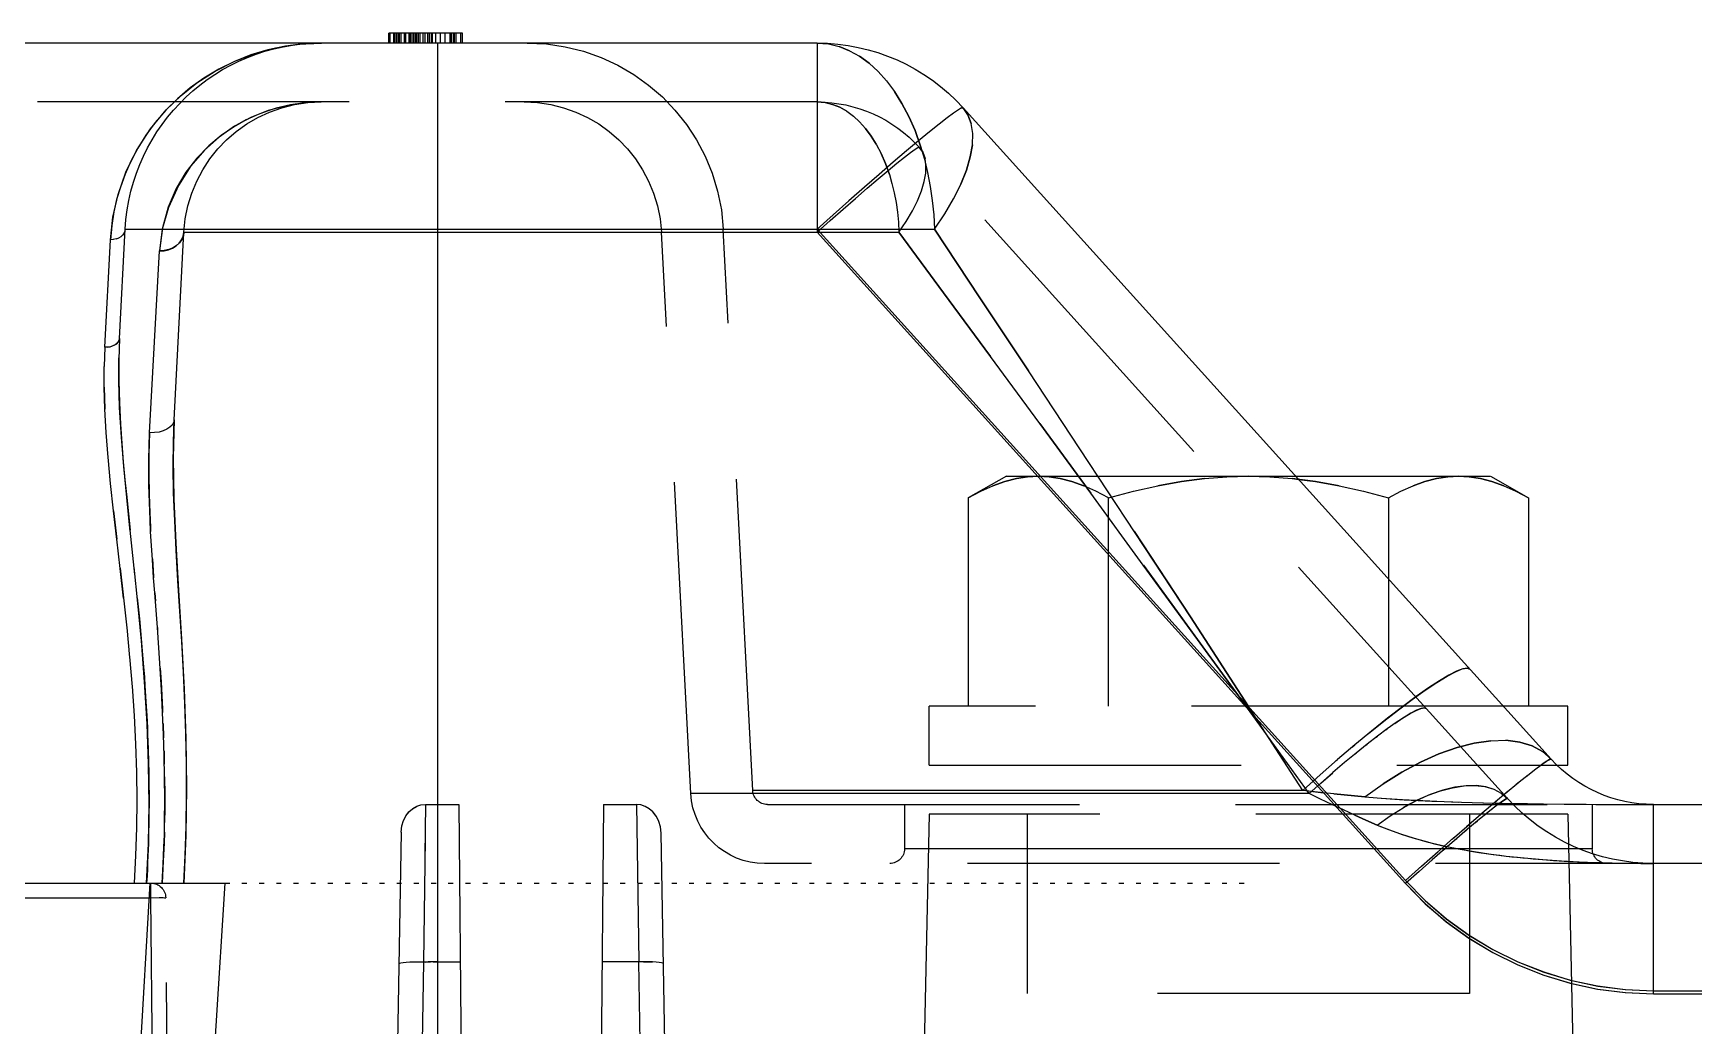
# Model space of a CAD drawing. Header units: millimetres. Extents: x -1 to 4489, y 0 to 1364.
# Drawn here: x 2726.82 to 2760.62, y 392.84 to 413.04 of the extents above; entities that cross this region are included whole.
import ezdxf

# ---------------------------------------------------------------- set-up
doc = ezdxf.new("R2010")
doc.units = ezdxf.units.MM
doc.linetypes.add('DOT', pattern=[0.25, 0, -0.25])
doc.linetypes.add('HIDDEN', pattern=[9.525, 6.35, -3.175])
doc.layers.add('DEFAULT_2', color=8, linetype='HIDDEN')

# ---------------------------------------------------------------- blocks, each defined once
blk = doc.blocks.new('A$C2FA92B4D')
at = {"color": 7, "linetype": 'Continuous'}
for p, q in [((30.08, 16.7), (30.357, 48.426)), ((33.02, 16.7), (32.743, 48.426)), ((28.906, 17.262), (28.575, 36.2)), ((34.525, 36.2), (34.195, 17.285)), ((23.48, 23.778), (23.792, 18.3)), ((33.692, 16.7), (33.741, 19.904)), ((0.959, 18.3), (23.792, 18.3)), ((28.906, 17.262), (28.92, 17.137)), ((34.195, 17.285), (34.18, 17.157)), ((28.92, 17.137), (28.951, 17.026)), ((28.951, 17.026), (29.001, 16.929)), ((29.001, 16.929), (29.064, 16.848)), ((34.099, 16.942), (34.034, 16.857)), ((34.149, 17.043), (34.099, 16.942)), ((34.18, 17.157), (34.149, 17.043)), ((29.064, 16.848), (29.138, 16.784)), ((29.138, 16.784), (29.221, 16.737)), ((29.221, 16.737), (29.307, 16.71)), ((29.307, 16.71), (29.399, 16.7)), ((29.399, 16.7), (30.08, 16.7)), ((33.02, 16.7), (33.692, 16.7)), ((33.785, 16.71), (33.692, 16.7)), ((33.873, 16.739), (33.785, 16.71)), ((33.958, 16.789), (33.873, 16.739)), ((34.034, 16.857), (33.958, 16.789)), ((54.394, 16.7), (65.832, 16.7)), ((52.435, 15.9), (52.65, 15.9)), ((52.65, 15.9), (52.65, 14.7)), ((52.316, 15.777), (40.341, 2.519)), ((52.65, 14.7), (51.344, 14.7)), ((51.851, 10.461), (51.851, 14.7)), ((49.001, 10.461), (49.001, 12.106)), ((47.513, 10.128), (47.996, 10.213)), ((47.996, 10.213), (48.492, 10.325)), ((48.492, 10.325), (49.001, 10.461)), ((49.001, 10.461), (49.255, 10.325)), ((49.255, 10.325), (49.503, 10.213)), ((49.503, 10.213), (49.745, 10.128)), ((51.077, 10.014), (51.851, 10.461)), ((51.107, 10.128), (51.349, 10.213)), ((51.349, 10.213), (51.597, 10.325)), ((51.597, 10.325), (51.851, 10.461)), ((47.116, 10.02), (51.073, 10.02)), ((47.174, 10.084), (47.513, 10.128)), ((49.745, 10.128), (49.98, 10.067)), ((49.98, 10.067), (50.207, 10.031)), ((50.207, 10.031), (50.426, 10.02)), ((50.426, 10.02), (50.645, 10.031)), ((50.645, 10.031), (50.872, 10.067)), ((50.872, 10.067), (51.107, 10.128)), ((23.169, 7.216), (23.286, 4.991)), ((37.373, 1.2), (15.2, 1.2)), ((28.65, 1.2), (28.65, 1)), ((28.682, 1.2), (28.682, 1)), ((28.778, 1.2), (28.778, 1)), ((28.873, 1.2), (28.873, 1)), ((29.001, 1.2), (29.001, 1)), ((29.065, 1.2), (29.065, 1)), ((29.161, 1.2), (29.161, 1)), ((29.384, 1), (29.384, 1.2)), ((29.607, 1.2), (29.607, 1)), ((29.703, 1.2), (29.703, 1)), ((29.799, 1.2), (29.799, 1)), ((29.927, 1.2), (29.927, 1)), ((30.022, 1.2), (30.022, 1)), ((30.118, 1.2), (30.118, 1)), ((30.15, 1.2), (30.15, 1)), ((30.15, 1), (28.65, 1))]:
    blk.add_line(p, q, dxfattribs=at)
at = {"color": 9, "linetype": 'Continuous'}
for p, q in [((23.965, 36.2), (23.811, 18.597)), ((29.359, 19.908), (29.075, 36.2)), ((29.65, 36.2), (29.65, 1.2)), ((34.025, 36.2), (33.741, 19.904)), ((52.161, 20.172), (52.703, 20.336)), ((52.703, 20.336), (53.258, 20.456)), ((52.703, 20.274), (53.258, 20.393)), ((52.706, 20.277), (53.262, 20.396)), ((53.258, 20.456), (53.821, 20.528)), ((53.258, 20.393), (53.821, 20.465)), ((53.262, 20.396), (53.824, 20.467)), ((53.821, 20.528), (54.394, 20.553)), ((53.821, 20.465), (54.394, 20.491)), ((53.824, 20.467), (54.395, 20.491)), ((54.394, 20.553), (68.63, 20.553)), ((54.394, 20.553), (54.394, 16.7)), ((54.394, 20.491), (58.049, 20.491)), ((51.128, 19.713), (51.635, 19.964)), ((51.633, 19.905), (52.161, 20.114)), ((51.635, 19.964), (52.161, 20.172)), ((51.635, 19.901), (52.161, 20.109)), ((52.161, 20.114), (52.706, 20.277)), ((52.161, 20.109), (52.703, 20.274)), ((28.869, 19.935), (28.859, 19.943)), ((28.897, 19.927), (28.869, 19.935)), ((28.944, 19.92), (28.897, 19.927)), ((29.006, 19.915), (28.944, 19.92)), ((29.082, 19.911), (29.006, 19.915)), ((29.168, 19.908), (29.082, 19.911)), ((29.169, 19.908), (29.082, 19.911)), ((29.262, 19.907), (29.169, 19.908)), ((29.359, 19.908), (29.262, 19.907)), ((29.389, 17.408), (29.359, 19.908)), ((29.407, 19.907), (29.359, 19.908)), ((29.407, 19.907), (29.456, 19.906)), ((29.456, 19.906), (29.407, 19.907)), ((29.456, 19.906), (29.504, 19.905)), ((29.504, 19.905), (29.456, 19.906)), ((29.553, 19.904), (29.504, 19.905)), ((29.553, 19.904), (29.601, 19.904)), ((29.601, 19.904), (29.553, 19.904)), ((29.601, 19.904), (30.108, 19.904)), ((29.65, 19.904), (29.601, 19.904)), ((33.741, 19.904), (32.992, 19.904)), ((33.839, 19.903), (33.741, 19.904)), ((33.932, 19.904), (33.839, 19.903)), ((33.839, 19.903), (33.932, 19.904)), ((34.019, 19.906), (33.932, 19.904)), ((33.932, 19.904), (34.019, 19.906)), ((34.095, 19.91), (34.019, 19.906)), ((34.157, 19.916), (34.095, 19.91)), ((34.203, 19.923), (34.157, 19.916)), ((34.231, 19.93), (34.203, 19.923)), ((34.241, 19.939), (34.231, 19.93)), ((50.637, 19.358), (51.123, 19.652)), ((50.643, 19.421), (51.128, 19.713)), ((50.643, 19.358), (51.128, 19.65)), ((51.123, 19.652), (51.633, 19.905)), ((51.128, 19.65), (51.635, 19.901)), ((50.176, 19.025), (50.637, 19.358)), ((50.182, 19.027), (50.643, 19.358)), ((50.183, 19.09), (50.643, 19.421)), ((49.747, 18.655), (50.176, 19.025)), ((49.751, 18.72), (50.183, 19.09)), ((49.751, 18.657), (50.182, 19.027)), ((20.263, 18.597), (23.811, 18.597)), ((23.811, 18.597), (23.978, 18.596)), ((23.978, 18.596), (24.06, 18.596)), ((24.06, 18.596), (24.088, 18.597)), ((24.06, 18.596), (24.088, 18.597)), ((24.088, 18.597), (24.105, 18.597)), ((24.088, 18.597), (24.105, 18.597)), ((24.105, 18.597), (24.111, 18.597)), ((24.105, 18.597), (24.111, 18.597)), ((49.348, 18.311), (49.751, 18.72)), ((49.348, 18.249), (49.751, 18.657)), ((49.348, 18.248), (49.747, 18.655)), ((23.499, 17.736), (23.469, 18.3)), ((23.73, 18.154), (23.722, 18.3)), ((23.722, 18.3), (23.758, 17.503)), ((24.039, 18.3), (24.06, 17.912)), ((24.523, 17.333), (24.481, 18.3)), ((49.348, 18.311), (37.373, 5.053)), ((49.623, 18.064), (49.348, 18.311)), ((23.737, 18.012), (23.73, 18.154)), ((23.743, 17.875), (23.737, 18.012)), ((49.348, 18.249), (37.373, 4.991)), ((49.683, 17.948), (49.348, 18.249)), ((49.348, 18.249), (49.674, 17.956)), ((49.892, 17.826), (49.623, 18.064)), ((49.674, 17.956), (50.013, 17.655)), ((23.516, 17.171), (23.499, 17.744)), ((23.749, 17.743), (23.743, 17.875)), ((23.757, 17.499), (23.749, 17.743)), ((24.06, 17.912), (24.075, 17.572)), ((29.399, 16.7), (29.385, 17.743)), ((53.15, 17.6), (39.15, 17.6)), ((50.148, 17.601), (49.892, 17.826)), ((49.992, 17.674), (50.334, 17.372)), ((50.073, 17.529), (50.381, 17.593)), ((50.39, 17.392), (50.148, 17.601)), ((50.381, 17.593), (50.704, 17.651)), ((50.704, 17.651), (51.042, 17.703)), ((51.042, 17.703), (51.397, 17.749)), ((51.397, 17.749), (51.764, 17.789)), ((51.764, 17.789), (52.145, 17.822)), ((52.145, 17.822), (52.523, 17.848)), ((52.523, 17.848), (52.885, 17.867)), ((52.885, 17.867), (53.232, 17.881)), ((53.232, 17.881), (53.556, 17.891)), ((53.556, 17.891), (53.859, 17.896)), ((53.859, 17.896), (54.138, 17.899)), ((54.138, 17.899), (54.394, 17.9)), ((23.763, 17.287), (23.757, 17.499)), ((23.758, 17.503), (23.771, 16.697)), ((23.767, 17.083), (23.763, 17.287)), ((24.075, 17.572), (24.084, 17.315)), ((24.084, 17.315), (24.088, 17.037)), ((24.535, 16.352), (24.523, 17.333)), ((48.999, 17.211), (49.245, 17.299)), ((49.245, 17.299), (49.505, 17.382)), ((49.505, 17.382), (49.781, 17.458)), ((49.781, 17.458), (50.073, 17.529)), ((50.297, 17.404), (50.641, 17.105)), ((50.613, 17.202), (50.39, 17.392)), ((23.521, 16.607), (23.516, 17.183)), ((23.77, 16.871), (23.767, 17.083)), ((24.088, 17.037), (24.09, 16.609)), ((48.314, 16.914), (48.083, 16.808)), ((48.543, 17.017), (48.314, 16.914)), ((48.771, 17.118), (48.543, 17.017)), ((48.771, 17.118), (48.999, 17.211)), ((48.771, 17.118), (49.034, 16.93)), ((49.034, 16.93), (49.3, 16.765)), ((50.591, 17.148), (50.931, 16.855)), ((50.813, 17.034), (50.613, 17.202)), ((50.987, 16.891), (50.813, 17.034)), ((50.871, 16.906), (51.199, 16.627)), ((23.515, 16.039), (23.521, 16.618)), ((23.771, 16.697), (23.763, 15.881)), ((23.771, 16.696), (23.77, 16.871)), ((23.771, 16.516), (23.771, 16.696)), ((24.09, 16.609), (24.087, 16.14)), ((47.619, 16.589), (47.387, 16.479)), ((47.851, 16.699), (47.619, 16.589)), ((48.083, 16.808), (47.851, 16.699)), ((48.52, 16.544), (48.77, 16.565)), ((48.77, 16.565), (49.036, 16.584)), ((49.036, 16.584), (49.321, 16.602)), ((49.3, 16.765), (49.558, 16.627)), ((49.321, 16.602), (49.607, 16.618)), ((49.558, 16.627), (49.812, 16.512)), ((49.607, 16.618), (49.883, 16.632)), ((49.883, 16.632), (50.132, 16.642)), ((50.132, 16.642), (50.314, 16.649)), ((50.314, 16.649), (50.486, 16.654)), ((50.486, 16.654), (50.703, 16.66)), ((50.703, 16.66), (50.922, 16.666)), ((50.922, 16.666), (51.307, 16.674)), ((51.134, 16.774), (50.987, 16.891)), ((51.251, 16.685), (51.134, 16.774)), ((51.135, 16.681), (51.441, 16.424)), ((51.34, 16.622), (51.251, 16.685)), ((51.298, 16.47), (51.426, 16.581)), ((51.307, 16.674), (51.742, 16.681)), ((51.399, 16.586), (51.34, 16.622)), ((51.426, 16.581), (51.399, 16.586)), ((51.742, 16.681), (52.159, 16.687)), ((52.159, 16.687), (52.577, 16.692)), ((52.577, 16.692), (53.024, 16.695)), ((53.024, 16.695), (53.363, 16.697)), ((53.363, 16.697), (53.928, 16.699)), ((53.928, 16.699), (54.393, 16.7)), ((23.767, 16.056), (23.77, 16.29)), ((23.77, 16.29), (23.771, 16.516)), ((24.522, 15.355), (24.535, 16.352)), ((47.387, 16.479), (34.801, 16.479)), ((47.255, 16.416), (36.06, 16.416)), ((47.387, 16.479), (46.241, 14.889)), ((47.255, 16.416), (46.706, 15.566)), ((47.676, 16.46), (47.255, 16.416)), ((47.608, 16.097), (47.255, 16.416)), ((47.627, 16.263), (47.387, 16.479)), ((47.869, 16.05), (47.627, 16.263)), ((48.098, 16.503), (47.676, 16.46)), ((48.309, 16.524), (48.098, 16.503)), ((48.52, 16.544), (48.309, 16.524)), ((48.52, 16.544), (48.892, 16.278)), ((48.892, 16.278), (49.273, 16.04)), ((49.812, 16.512), (50.064, 16.422)), ((50.064, 16.422), (50.308, 16.358)), ((50.308, 16.358), (50.542, 16.321)), ((50.542, 16.321), (50.762, 16.313)), ((50.762, 16.313), (50.963, 16.336)), ((50.963, 16.336), (51.143, 16.388)), ((51.143, 16.388), (51.298, 16.47)), ((51.38, 16.474), (51.656, 16.247)), ((51.604, 16.289), (51.843, 16.097)), ((23.496, 15.466), (23.515, 16.048)), ((23.762, 15.833), (23.767, 16.056)), ((24.087, 16.14), (24.079, 15.711)), ((47.965, 15.785), (47.608, 16.097)), ((48.108, 15.846), (47.869, 16.05)), ((49.273, 16.04), (49.654, 15.837)), ((51.804, 16.128), (52, 15.975)), ((51.975, 15.994), (52.127, 15.881)), ((52.113, 15.891), (52.217, 15.819)), ((23.763, 15.881), (23.733, 15.055)), ((23.743, 15.267), (23.755, 15.572)), ((23.755, 15.572), (23.762, 15.833)), ((24.079, 15.711), (24.066, 15.28)), ((46.706, 15.566), (46.15, 14.708)), ((48.315, 15.486), (47.965, 15.785)), ((48.341, 15.653), (48.108, 15.846)), ((48.565, 15.473), (48.341, 15.653)), ((49.654, 15.837), (50.03, 15.669)), ((50.03, 15.669), (50.397, 15.54)), ((51.924, 15.505), (52.14, 15.622)), ((52.223, 15.816), (52.127, 15.881)), ((52.14, 15.622), (52.316, 15.777)), ((52.217, 15.819), (52.285, 15.781)), ((52.287, 15.78), (52.223, 15.816)), ((52.285, 15.781), (52.316, 15.777)), ((52.316, 15.777), (52.287, 15.78)), ((23.466, 14.886), (23.497, 15.474)), ((23.738, 15.142), (23.743, 15.267)), ((24.066, 15.28), (24.048, 14.827)), ((24.486, 14.35), (24.522, 15.355)), ((48.655, 15.205), (48.315, 15.486)), ((48.778, 15.308), (48.565, 15.473)), ((48.976, 15.161), (48.778, 15.308)), ((50.397, 15.54), (50.749, 15.45)), ((50.749, 15.45), (51.082, 15.401)), ((51.082, 15.401), (51.392, 15.394)), ((51.392, 15.394), (51.674, 15.429)), ((51.674, 15.429), (51.924, 15.505)), ((23.425, 14.294), (23.467, 14.894)), ((23.733, 15.055), (23.681, 14.204)), ((23.709, 14.602), (23.725, 14.889)), ((23.725, 14.889), (23.738, 15.142)), ((46.241, 14.889), (45.111, 13.34)), ((48.98, 14.945), (48.655, 15.205)), ((49.157, 15.033), (48.976, 15.161)), ((49.285, 14.71), (48.98, 14.945)), ((49.318, 14.926), (49.157, 15.033)), ((49.458, 14.842), (49.318, 14.926)), ((23.688, 14.286), (23.709, 14.602)), ((24.048, 14.827), (24.026, 14.374)), ((46.15, 14.708), (44.97, 12.881)), ((49.563, 14.504), (49.285, 14.71)), ((49.575, 14.781), (49.458, 14.842)), ((49.667, 14.745), (49.575, 14.781)), ((49.732, 14.734), (49.667, 14.745)), ((49.77, 14.748), (49.732, 14.734)), ((23.375, 13.697), (23.426, 14.305)), ((23.681, 14.204), (23.615, 13.37)), ((23.676, 14.109), (23.688, 14.286)), ((24.026, 14.374), (24, 13.935)), ((24.432, 13.335), (24.486, 14.35)), ((49.814, 14.328), (49.563, 14.504)), ((50.037, 14.183), (49.814, 14.328)), ((23.641, 13.662), (23.659, 13.896)), ((23.659, 13.896), (23.676, 14.109)), ((24, 13.935), (23.971, 13.509)), ((50.228, 14.069), (50.037, 14.183)), ((50.387, 13.988), (50.228, 14.069)), ((50.514, 13.939), (50.387, 13.988)), ((50.606, 13.923), (50.514, 13.939)), ((50.661, 13.944), (50.606, 13.923)), ((23.316, 13.094), (23.376, 13.71)), ((23.619, 13.412), (23.641, 13.662)), ((23.615, 13.37), (23.543, 12.603)), ((23.597, 13.16), (23.619, 13.412)), ((23.971, 13.509), (23.941, 13.098)), ((24.372, 12.338), (24.432, 13.335)), ((45.111, 13.34), (44.011, 11.829)), ((23.251, 12.491), (23.317, 13.107)), ((23.532, 12.493), (23.574, 12.922)), ((23.574, 12.922), (23.597, 13.16)), ((23.941, 13.098), (23.888, 12.395)), ((44.97, 12.881), (42.722, 9.459)), ((23.543, 12.603), (23.467, 11.869)), ((23.182, 11.889), (23.251, 12.491)), ((23.252, 12.502), (23.184, 11.899)), ((23.888, 12.395), (23.865, 12.083)), ((24.316, 11.384), (24.372, 12.338)), ((23.184, 11.899), (23.114, 11.297)), ((23.482, 12.017), (23.386, 11.116)), ((23.865, 12.083), (23.84, 11.718)), ((23.84, 11.718), (23.804, 11.142)), ((44.011, 11.829), (42.942, 10.362)), ((23.048, 10.72), (23.114, 11.297)), ((23.115, 11.305), (23.049, 10.725)), ((24.276, 10.48), (24.316, 11.384)), ((23.389, 11.142), (23.317, 10.449)), ((23.351, 10.787), (23.386, 11.116)), ((23.792, 10.907), (23.778, 10.554)), ((23.804, 11.142), (23.792, 10.907)), ((23.049, 10.725), (22.988, 10.163)), ((23.316, 10.445), (23.351, 10.787)), ((23.778, 10.554), (23.767, 10.196)), ((24.262, 9.644), (24.276, 10.48)), ((22.989, 10.166), (22.938, 9.632)), ((23.317, 10.449), (23.257, 9.818)), ((23.281, 10.089), (23.316, 10.445)), ((23.767, 10.196), (23.764, 9.927)), ((42.942, 10.362), (41.903, 8.944)), ((23.257, 9.818), (23.208, 9.221)), ((23.248, 9.722), (23.281, 10.089)), ((23.764, 9.927), (23.766, 9.677)), ((22.938, 9.634), (22.898, 9.127)), ((23.218, 9.349), (23.248, 9.722)), ((23.766, 9.677), (23.772, 9.408)), ((24.282, 8.871), (24.262, 9.644)), ((22.898, 9.129), (22.871, 8.651)), ((23.208, 9.221), (23.172, 8.622)), ((23.191, 8.956), (23.218, 9.349)), ((23.772, 9.408), (23.783, 9.133)), ((23.783, 9.133), (23.983, 5.432)), ((23.881, 9.131), (23.783, 9.133)), ((23.976, 9.118), (23.881, 9.131)), ((42.722, 9.459), (41.676, 7.872)), ((23.168, 8.523), (23.191, 8.956)), ((24.062, 9.094), (23.976, 9.118)), ((24.136, 9.061), (24.062, 9.094)), ((24.196, 9.022), (24.136, 9.061)), ((24.241, 8.976), (24.196, 9.022)), ((24.271, 8.925), (24.241, 8.976)), ((24.282, 8.871), (24.271, 8.925)), ((41.903, 8.944), (40.902, 7.581)), ((22.856, 8.204), (22.871, 8.651)), ((22.871, 8.652), (22.857, 8.205)), ((23.172, 8.622), (23.155, 8.071)), ((23.155, 8.078), (23.168, 8.523)), ((22.857, 8.205), (22.856, 7.785)), ((22.869, 7.392), (22.856, 7.784)), ((23.155, 7.645), (23.155, 8.078)), ((23.155, 8.071), (23.156, 7.606)), ((41.676, 7.872), (40.685, 6.384)), ((23.169, 7.216), (23.155, 7.645)), ((40.902, 7.581), (39.944, 6.286)), ((22.869, 7.392), (22.986, 5.205)), ((22.928, 7.39), (22.869, 7.392)), ((22.925, 7.39), (22.98, 7.382)), ((22.985, 7.381), (22.928, 7.39)), ((22.98, 7.382), (23.03, 7.367)), ((23.036, 7.365), (22.985, 7.381)), ((23.03, 7.367), (23.075, 7.346)), ((23.081, 7.343), (23.036, 7.365)), ((23.075, 7.346), (23.113, 7.32)), ((23.117, 7.316), (23.081, 7.343)), ((23.113, 7.32), (23.142, 7.288)), ((23.144, 7.286), (23.117, 7.316)), ((23.142, 7.288), (23.161, 7.253)), ((23.162, 7.252), (23.144, 7.286)), ((23.161, 7.253), (23.169, 7.216)), ((23.169, 7.216), (23.162, 7.252)), ((39.944, 6.286), (39.037, 5.053)), ((40.685, 6.384), (39.761, 4.991)), ((24.081, 5.426), (23.983, 5.432)), ((24.04, 4.989), (23.983, 5.432)), ((24.176, 5.404), (24.081, 5.426)), ((23.045, 5.201), (22.986, 5.205)), ((22.986, 5.205), (23.036, 4.746)), ((23.013, 4.913), (22.986, 5.205)), ((23.102, 5.189), (23.044, 5.202)), ((23.152, 5.17), (23.101, 5.19)), ((23.197, 5.143), (23.152, 5.17)), ((23.233, 5.111), (23.197, 5.143)), ((23.26, 5.074), (23.233, 5.111)), ((23.278, 5.033), (23.26, 5.074)), ((24.26, 5.369), (24.176, 5.404)), ((24.333, 5.322), (24.26, 5.369)), ((24.394, 5.265), (24.333, 5.322)), ((24.44, 5.2), (24.394, 5.265)), ((24.47, 5.128), (24.44, 5.2)), ((24.482, 5.053), (24.47, 5.128)), ((23.056, 4.637), (23.013, 4.913)), ((23.036, 4.746), (23.141, 4.286)), ((23.286, 4.991), (23.278, 5.033)), ((23.286, 4.991), (39.761, 4.991)), ((24.165, 4.546), (24.04, 4.989)), ((24.482, 5.053), (39.037, 5.053)), ((37.373, 1.2), (37.373, 5.053)), ((37.373, 5.053), (37.638, 4.816)), ((37.373, 4.991), (37.698, 4.699)), ((37.638, 4.816), (37.899, 4.584)), ((39.007, 4.645), (39.027, 4.849)), ((39.027, 4.849), (39.037, 5.053)), ((39.037, 5.053), (39.184, 4.834)), ((39.184, 4.834), (39.311, 4.619)), ((39.746, 4.697), (39.761, 4.991)), ((39.761, 4.991), (39.97, 4.677)), ((23.112, 4.382), (23.056, 4.637)), ((24.368, 4.102), (24.165, 4.546)), ((38.019, 4.413), (37.698, 4.699)), ((37.899, 4.584), (38.152, 4.363)), ((38.333, 4.137), (38.019, 4.413)), ((38.941, 4.249), (38.978, 4.445)), ((38.978, 4.445), (39.007, 4.645)), ((39.311, 4.619), (39.415, 4.41)), ((39.415, 4.41), (39.495, 4.211)), ((39.675, 4.118), (39.716, 4.405)), ((39.716, 4.405), (39.746, 4.697)), ((39.97, 4.677), (40.149, 4.37)), ((23.187, 4.131), (23.112, 4.382)), ((23.141, 4.286), (23.301, 3.831)), ((23.282, 3.87), (23.187, 4.131)), ((24.622, 3.703), (24.368, 4.102)), ((38.152, 4.363), (38.391, 4.155)), ((38.635, 3.874), (38.333, 4.137)), ((38.391, 4.155), (38.614, 3.964)), ((38.841, 3.874), (38.894, 4.058)), ((38.894, 4.058), (38.941, 4.249)), ((39.495, 4.211), (39.551, 4.022)), ((39.621, 3.837), (39.675, 4.118)), ((40.149, 4.37), (40.296, 4.072)), ((40.296, 4.072), (40.409, 3.787)), ((23.399, 3.606), (23.282, 3.87)), ((23.301, 3.831), (23.516, 3.387)), ((38.614, 3.964), (38.817, 3.794)), ((38.921, 3.626), (38.635, 3.874)), ((38.762, 3.652), (38.841, 3.874)), ((38.817, 3.794), (38.996, 3.646)), ((39.551, 4.022), (39.582, 3.848)), ((39.554, 3.564), (39.621, 3.837)), ((39.582, 3.848), (39.587, 3.689)), ((40.409, 3.787), (40.488, 3.519)), ((23.541, 3.339), (23.399, 3.606)), ((23.516, 3.387), (23.803, 2.946)), ((24.9, 3.381), (24.622, 3.703)), ((25.201, 3.114), (24.9, 3.381)), ((38.576, 3.262), (38.674, 3.449)), ((38.674, 3.449), (38.762, 3.652)), ((39.19, 3.398), (38.921, 3.626)), ((38.996, 3.646), (39.149, 3.524)), ((39.149, 3.524), (39.272, 3.43)), ((39.436, 3.191), (39.19, 3.398)), ((39.272, 3.43), (39.365, 3.364)), ((39.521, 3.425), (39.451, 3.323)), ((39.477, 3.3), (39.554, 3.564)), ((39.567, 3.548), (39.521, 3.425)), ((39.587, 3.689), (39.567, 3.548)), ((40.488, 3.519), (40.531, 3.27)), ((23.707, 3.075), (23.541, 3.339)), ((23.897, 2.817), (23.707, 3.075)), ((25.514, 2.895), (25.201, 3.114)), ((38.357, 2.94), (38.471, 3.093)), ((38.471, 3.093), (38.576, 3.262)), ((39.364, 2.984), (39.477, 3.3)), ((39.365, 3.364), (39.424, 3.328)), ((39.424, 3.328), (39.451, 3.323)), ((39.657, 3.008), (39.436, 3.191)), ((40.538, 3.042), (40.508, 2.84)), ((40.531, 3.27), (40.538, 3.042)), ((23.803, 2.946), (24.121, 2.559)), ((24.111, 2.569), (23.897, 2.817)), ((25.844, 2.718), (25.514, 2.895)), ((26.197, 2.577), (25.844, 2.718)), ((38.109, 2.688), (38.237, 2.805)), ((38.237, 2.805), (38.357, 2.94)), ((39.237, 2.695), (39.364, 2.984)), ((39.852, 2.852), (39.657, 3.008)), ((40.016, 2.724), (39.852, 2.852)), ((40.148, 2.625), (40.016, 2.724)), ((40.508, 2.84), (40.442, 2.665)), ((24.349, 2.334), (24.111, 2.569)), ((24.121, 2.559), (24.424, 2.265)), ((26.56, 2.477), (26.197, 2.577)), ((26.919, 2.419), (26.56, 2.477)), ((27.278, 2.4), (26.919, 2.419)), ((37.373, 2.4), (37.533, 2.413)), ((37.533, 2.413), (37.686, 2.45)), ((37.686, 2.45), (37.833, 2.509)), ((37.833, 2.509), (37.974, 2.589)), ((37.974, 2.589), (38.109, 2.688)), ((38.946, 2.188), (39.097, 2.429)), ((39.097, 2.429), (39.237, 2.695)), ((40.247, 2.558), (40.148, 2.625)), ((40.312, 2.522), (40.247, 2.558)), ((40.312, 2.522), (40.341, 2.519)), ((40.442, 2.665), (40.341, 2.519)), ((24.608, 2.115), (24.349, 2.334)), ((24.424, 2.265), (24.747, 2.012)), ((24.889, 1.914), (24.608, 2.115)), ((38.783, 1.971), (38.946, 2.188)), ((24.747, 2.012), (25.119, 1.773)), ((25.189, 1.733), (24.889, 1.914)), ((25.119, 1.773), (25.518, 1.571)), ((25.508, 1.576), (25.189, 1.733)), ((38.428, 1.611), (38.611, 1.778)), ((38.611, 1.778), (38.783, 1.971)), ((25.842, 1.443), (25.508, 1.576)), ((25.518, 1.571), (25.926, 1.415)), ((26.19, 1.338), (25.842, 1.443)), ((25.926, 1.415), (26.354, 1.299)), ((37.821, 1.271), (38.033, 1.356)), ((38.033, 1.356), (38.235, 1.469)), ((38.235, 1.469), (38.428, 1.611)), ((26.547, 1.262), (26.19, 1.338)), ((26.354, 1.299), (26.806, 1.226)), ((26.91, 1.216), (26.547, 1.262)), ((26.806, 1.226), (27.28, 1.2)), ((27.28, 1.2), (26.91, 1.216)), ((37.373, 1.2), (37.602, 1.218)), ((37.602, 1.218), (37.821, 1.271))]:
    blk.add_line(p, q, dxfattribs=at)
at = {"color": 7, "linetype": 'Continuous'}
for centre, radius, start, end in [((54.394, 13.9), 2.8, 89.9999, 137.9182), ((27.28, 5.2), 4, 183, 270.0001), ((37.373, 5.2), 4, 270, 317.9108)]:
    blk.add_arc(centre, radius, start, end, dxfattribs=at)
at = {"layer": 'DEFAULT_2', "color": 8, "linetype": 'HIDDEN'}
for p, q in [((39.65, 16.9), (39.2, 37.65)), ((52.65, 16.9), (53.1, 37.65)), ((24.265, 36.2), (24.111, 18.597)), ((25.132, 21.204), (24.952, 24.108)), ((25.313, 18.3), (25.132, 21.204)), ((50.65, 20.55), (41.65, 20.55)), ((41.65, 16.9), (41.65, 20.55)), ((50.65, 16.9), (50.65, 20.55)), ((52.161, 20.176), (52.706, 20.34)), ((52.706, 20.34), (53.262, 20.458)), ((53.262, 20.458), (53.824, 20.529)), ((53.824, 20.529), (54.394, 20.553)), ((51.123, 19.715), (51.633, 19.967)), ((51.633, 19.967), (52.161, 20.176)), ((50.637, 19.421), (51.123, 19.715)), ((50.176, 19.088), (50.637, 19.421)), ((49.747, 18.718), (50.176, 19.088)), ((23.811, 18.597), (23.811, 18.3)), ((49.348, 18.311), (49.747, 18.718)), ((23.792, 18.3), (25.313, 18.3)), ((24.062, 17.846), (24.039, 18.3)), ((24.481, 18.3), (24.509, 17.737)), ((49.615, 18.072), (49.623, 18.064)), ((24.077, 17.489), (24.062, 17.846)), ((24.509, 17.737), (24.527, 17.145)), ((65.834, 17.9), (36.298, 17.9)), ((39.15, 16.7), (39.15, 17.6)), ((49.873, 17.843), (49.892, 17.826)), ((50.117, 17.629), (50.148, 17.601)), ((50.143, 17.545), (50.334, 17.585)), ((50.334, 17.585), (50.513, 17.619)), ((50.513, 17.619), (50.681, 17.648)), ((50.681, 17.648), (50.841, 17.674)), ((50.841, 17.674), (50.992, 17.696)), ((50.992, 17.696), (51.135, 17.716)), ((51.135, 17.716), (51.269, 17.734)), ((51.269, 17.734), (51.395, 17.749)), ((51.395, 17.749), (51.515, 17.763)), ((51.515, 17.763), (51.629, 17.775)), ((51.629, 17.775), (51.734, 17.786)), ((51.734, 17.786), (51.837, 17.796)), ((51.837, 17.796), (51.946, 17.805)), ((51.946, 17.805), (52.05, 17.814)), ((52.05, 17.814), (52.219, 17.828)), ((52.219, 17.828), (52.36, 17.838)), ((52.36, 17.838), (52.477, 17.845)), ((52.477, 17.845), (52.575, 17.851)), ((52.575, 17.851), (52.7, 17.858)), ((52.7, 17.858), (52.847, 17.866)), ((52.847, 17.866), (52.981, 17.872)), ((52.981, 17.872), (53.15, 17.879)), ((53.147, 17.6), (53.15, 17.6)), ((53.15, 16.7), (53.15, 17.6)), ((53.204, 17.881), (53.324, 17.884)), ((53.533, 17.89), (53.68, 17.893)), ((53.846, 17.896), (53.859, 17.896)), ((54.138, 17.899), (54.179, 17.899)), ((24.085, 17.263), (24.077, 17.489)), ((49.245, 17.299), (49.261, 17.306)), ((49.261, 17.306), (49.495, 17.38)), ((49.495, 17.38), (49.72, 17.443)), ((49.72, 17.443), (49.937, 17.498)), ((49.937, 17.498), (50.143, 17.545)), ((50.349, 17.428), (50.39, 17.392)), ((50.568, 17.24), (50.613, 17.202)), ((24.09, 16.777), (24.087, 17.064)), ((24.527, 17.145), (24.536, 16.518)), ((28.919, 17.139), (28.92, 17.137)), ((28.95, 17.03), (28.998, 16.933)), ((28.998, 16.933), (29.06, 16.851)), ((34.095, 16.937), (34.03, 16.852)), ((34.147, 17.039), (34.095, 16.937)), ((34.149, 17.043), (34.147, 17.039)), ((34.18, 17.157), (34.179, 17.154)), ((48.314, 16.914), (48.543, 17.017)), ((48.543, 17.017), (48.771, 17.118)), ((48.771, 17.118), (49.02, 17.219)), ((49.039, 16.927), (49.034, 16.93)), ((50.77, 17.07), (50.813, 17.034)), ((50.952, 16.919), (50.987, 16.891)), ((24.09, 16.469), (24.09, 16.777)), ((29.06, 16.851), (29.135, 16.786)), ((29.135, 16.786), (29.218, 16.739)), ((29.218, 16.739), (29.221, 16.737)), ((29.306, 16.71), (29.307, 16.71)), ((33.87, 16.738), (33.783, 16.709)), ((33.954, 16.786), (33.87, 16.738)), ((34.03, 16.852), (33.954, 16.786)), ((36.36, 16.7), (36.359, 16.7)), ((36.36, 16.7), (54.393, 16.7)), ((51.426, 16.581), (39.451, 3.323)), ((52.65, 16.9), (39.65, 16.9)), ((48.52, 16.544), (48.85, 16.57)), ((48.85, 16.57), (49.284, 16.597)), ((49.284, 16.597), (49.844, 16.628)), ((49.313, 16.757), (49.3, 16.765)), ((49.584, 16.614), (49.313, 16.757)), ((49.849, 16.498), (49.584, 16.614)), ((49.844, 16.628), (50.427, 16.652)), ((50.703, 16.66), (50.938, 16.667)), ((50.938, 16.667), (51.408, 16.677)), ((51.109, 16.793), (51.134, 16.774)), ((51.237, 16.695), (51.334, 16.625)), ((51.426, 16.581), (51.303, 16.473)), ((51.334, 16.625), (51.398, 16.587)), ((51.398, 16.587), (51.426, 16.581)), ((51.408, 16.677), (51.831, 16.683)), ((51.831, 16.683), (52.159, 16.687)), ((53.024, 16.695), (53.224, 16.697)), ((53.224, 16.697), (53.43, 16.698)), ((53.43, 16.698), (53.902, 16.7)), ((54.394, 16.7), (54.393, 16.7)), ((24.087, 16.169), (24.09, 16.469)), ((24.536, 16.518), (24.534, 15.88)), ((34.801, 16.479), (34.202, 5.053)), ((36.06, 16.416), (35.461, 4.991)), ((47.465, 16.438), (47.676, 16.46)), ((47.627, 16.263), (47.866, 16.053)), ((47.887, 16.482), (48.098, 16.503)), ((48.098, 16.503), (48.309, 16.524)), ((48.309, 16.524), (48.52, 16.544)), ((49.273, 16.04), (48.892, 16.278)), ((50.107, 16.409), (49.849, 16.498)), ((50.352, 16.349), (50.107, 16.409)), ((50.582, 16.317), (50.352, 16.349)), ((50.793, 16.315), (50.582, 16.317)), ((50.984, 16.34), (50.793, 16.315)), ((51.154, 16.392), (50.984, 16.34)), ((51.303, 16.473), (51.154, 16.392)), ((24.087, 16.14), (24.087, 16.169)), ((39.65, 15.9), (52.435, 15.9)), ((39.65, 15.9), (39.65, 14.7)), ((46.706, 15.566), (46.922, 15.9)), ((47.597, 16.107), (47.608, 16.097)), ((47.866, 16.053), (47.869, 16.05)), ((49.654, 15.837), (49.273, 16.04)), ((24.076, 15.61), (24.082, 15.877)), ((24.534, 15.88), (24.521, 15.263)), ((47.939, 15.807), (47.965, 15.785)), ((48.098, 15.854), (48.108, 15.846)), ((48.323, 15.667), (48.341, 15.653)), ((50.03, 15.669), (49.654, 15.837)), ((50.397, 15.54), (50.03, 15.669)), ((52.14, 15.622), (51.924, 15.505)), ((52.316, 15.776), (52.14, 15.622)), ((24.057, 15.054), (24.068, 15.345)), ((24.521, 15.263), (24.5, 14.646)), ((48.271, 15.524), (48.315, 15.486)), ((48.542, 15.491), (48.565, 15.473)), ((48.592, 15.256), (48.905, 15.004)), ((48.751, 15.328), (48.778, 15.308)), ((50.749, 15.45), (50.397, 15.54)), ((51.082, 15.401), (50.749, 15.45)), ((51.674, 15.429), (51.392, 15.394)), ((51.924, 15.505), (51.674, 15.429)), ((45.111, 13.341), (46.242, 14.89)), ((48.905, 15.004), (49.204, 14.772)), ((48.948, 15.18), (48.976, 15.161)), ((49.131, 15.05), (49.297, 14.939)), ((49.297, 14.939), (49.443, 14.85)), ((24.032, 14.481), (24.045, 14.76)), ((24.045, 14.76), (24.048, 14.827)), ((24.5, 14.646), (24.471, 14.015)), ((51.344, 14.7), (39.65, 14.7)), ((40.449, 10.461), (40.449, 14.7)), ((43.299, 14.7), (43.299, 10.461)), ((44.97, 12.882), (46.15, 14.708)), ((49.001, 12.106), (49.001, 14.7)), ((49.204, 14.772), (49.485, 14.561)), ((49.443, 14.85), (49.565, 14.785)), ((49.485, 14.561), (49.747, 14.375)), ((49.565, 14.785), (49.661, 14.746)), ((49.661, 14.746), (49.73, 14.734)), ((49.73, 14.734), (49.77, 14.748)), ((23.999, 13.926), (24.017, 14.206)), ((24.017, 14.206), (24.032, 14.481)), ((49.747, 14.375), (49.985, 14.216)), ((49.985, 14.216), (50.193, 14.089)), ((24.471, 14.015), (24.436, 13.384)), ((50.193, 14.089), (50.368, 13.997)), ((50.368, 13.997), (50.505, 13.941)), ((50.505, 13.941), (50.604, 13.923)), ((50.604, 13.923), (50.661, 13.944)), ((24.436, 13.384), (24.398, 12.762)), ((44.012, 11.83), (45.111, 13.341)), ((23.941, 13.098), (23.946, 13.167)), ((43.822, 11.134), (44.97, 12.882)), ((23.888, 12.395), (23.9, 12.554)), ((24.398, 12.762), (24.36, 12.145)), ((23.839, 11.703), (23.863, 12.059)), ((23.863, 12.059), (23.865, 12.083)), ((24.36, 12.145), (24.323, 11.526)), ((24.323, 11.526), (24.293, 10.924)), ((44.011, 11.829), (44.012, 11.83)), ((23.785, 10.763), (23.799, 11.056)), ((23.799, 11.056), (23.804, 11.142)), ((24.293, 10.924), (24.272, 10.354)), ((23.772, 10.384), (23.785, 10.763)), ((23.765, 9.973), (23.772, 10.384)), ((24.272, 10.354), (24.262, 9.818)), ((41.223, 10.014), (40.449, 10.461)), ((40.449, 10.461), (40.703, 10.325)), ((40.703, 10.325), (40.951, 10.213)), ((40.951, 10.213), (41.193, 10.128)), ((41.193, 10.128), (40.951, 10.213)), ((41.904, 8.945), (42.942, 10.364)), ((42.797, 10.213), (42.555, 10.128)), ((42.555, 10.128), (42.797, 10.213)), ((43.045, 10.325), (42.797, 10.213)), ((43.299, 10.461), (43.045, 10.325)), ((43.299, 10.461), (43.808, 10.325)), ((43.808, 10.325), (44.304, 10.213)), ((44.304, 10.213), (44.787, 10.128)), ((44.787, 10.128), (44.304, 10.213)), ((47.996, 10.213), (47.513, 10.128)), ((49.745, 10.128), (49.503, 10.213)), ((51.349, 10.213), (51.107, 10.128)), ((23.769, 9.559), (23.765, 9.973)), ((24.262, 9.818), (24.266, 9.325)), ((41.193, 10.128), (41.428, 10.067)), ((41.428, 10.067), (41.193, 10.128)), ((41.227, 10.02), (47.116, 10.02)), ((41.428, 10.067), (41.655, 10.031)), ((41.655, 10.031), (41.428, 10.067)), ((41.655, 10.031), (41.874, 10.02)), ((41.874, 10.02), (41.655, 10.031)), ((42.093, 10.031), (41.874, 10.02)), ((41.874, 10.02), (42.093, 10.031)), ((42.32, 10.067), (42.093, 10.031)), ((42.093, 10.031), (42.32, 10.067)), ((42.555, 10.128), (42.32, 10.067)), ((42.32, 10.067), (42.555, 10.128)), ((44.787, 10.128), (45.257, 10.067)), ((45.257, 10.067), (44.787, 10.128)), ((45.257, 10.067), (45.711, 10.031)), ((46.15, 10.02), (45.711, 10.031)), ((45.711, 10.031), (46.15, 10.02)), ((46.589, 10.031), (46.15, 10.02)), ((46.15, 10.02), (46.589, 10.031)), ((46.589, 10.031), (47.043, 10.067)), ((47.513, 10.128), (47.043, 10.067)), ((47.043, 10.067), (47.174, 10.084)), ((49.98, 10.067), (49.745, 10.128)), ((50.207, 10.031), (49.98, 10.067)), ((50.426, 10.02), (50.207, 10.031)), ((50.645, 10.031), (50.426, 10.02)), ((50.872, 10.067), (50.645, 10.031)), ((51.107, 10.128), (50.872, 10.067)), ((23.783, 9.133), (23.769, 9.559)), ((23.882, 9.131), (23.881, 9.131)), ((24.266, 9.325), (24.282, 8.871)), ((42.722, 9.459), (42.723, 9.461)), ((23.977, 9.117), (23.976, 9.118)), ((24.062, 9.094), (24.062, 9.094)), ((24.282, 8.871), (24.482, 5.053)), ((41.903, 8.944), (41.904, 8.945)), ((40.685, 6.385), (41.677, 7.874)), ((39.944, 6.286), (40.903, 7.582)), ((39.037, 5.053), (39.944, 6.286)), ((39.761, 4.991), (40.685, 6.385)), ((23.983, 5.432), (24.076, 5.427)), ((24.048, 4.962), (23.983, 5.432)), ((24.076, 5.427), (24.167, 5.407)), ((24.167, 5.407), (24.25, 5.374)), ((24.25, 5.374), (24.324, 5.329)), ((24.324, 5.329), (24.387, 5.273)), ((24.387, 5.273), (24.435, 5.207)), ((24.435, 5.207), (24.468, 5.132)), ((24.468, 5.132), (24.482, 5.053)), ((24.16, 4.539), (24.048, 4.962)), ((24.323, 4.163), (24.16, 4.539)), ((24.523, 3.831), (24.323, 4.163)), ((40.296, 4.072), (40.149, 4.37)), ((40.409, 3.787), (40.296, 4.072)), ((24.747, 3.543), (24.523, 3.831)), ((38.841, 3.874), (38.762, 3.652)), ((40.488, 3.519), (40.409, 3.787)), ((24.989, 3.295), (24.747, 3.543)), ((38.762, 3.652), (38.674, 3.449)), ((39.451, 3.323), (39.521, 3.425)), ((39.521, 3.425), (39.567, 3.548)), ((40.531, 3.27), (40.488, 3.519)), ((25.237, 3.085), (24.989, 3.295)), ((25.491, 2.91), (25.237, 3.085)), ((38.47, 3.093), (38.357, 2.94)), ((38.576, 3.262), (38.47, 3.093)), ((39.477, 3.3), (39.364, 2.984)), ((25.751, 2.763), (25.491, 2.91)), ((25.995, 2.652), (25.751, 2.763)), ((38.236, 2.805), (38.109, 2.688)), ((38.357, 2.94), (38.236, 2.805)), ((39.364, 2.984), (39.237, 2.695)), ((40.442, 2.665), (40.508, 2.84)), ((37.373, 2.4), (10.054, 2.4)), ((26.173, 2.584), (25.995, 2.652)), ((26.36, 2.526), (26.173, 2.584)), ((26.652, 2.458), (26.36, 2.526)), ((26.94, 2.417), (26.652, 2.458)), ((27.14, 2.403), (26.94, 2.417)), ((27.279, 2.4), (27.14, 2.403)), ((27.279, 2.4), (27.278, 2.4)), ((37.533, 2.413), (37.373, 2.4)), ((37.833, 2.509), (37.686, 2.45)), ((37.974, 2.589), (37.833, 2.509)), ((39.097, 2.429), (38.946, 2.188)), ((39.237, 2.695), (39.097, 2.429)), ((38.611, 1.778), (38.428, 1.611)), ((38.033, 1.356), (37.821, 1.271)), ((38.428, 1.611), (38.235, 1.469)), ((28.746, 1), (28.746, 1.2)), ((28.81, 1.2), (28.81, 1)), ((28.841, 1.2), (28.841, 1)), ((28.905, 1.2), (28.905, 1)), ((28.969, 1.2), (28.969, 1)), ((29.097, 1.2), (29.097, 1)), ((29.129, 1.2), (29.129, 1)), ((29.193, 1.2), (29.193, 1)), ((29.224, 1.2), (29.224, 1)), ((29.256, 1.2), (29.256, 1)), ((29.288, 1.2), (29.288, 1)), ((29.352, 1.2), (29.352, 1)), ((29.448, 1.2), (29.448, 1)), ((29.48, 1.2), (29.48, 1)), ((29.512, 1), (29.512, 1.2)), ((29.544, 1.2), (29.544, 1)), ((29.895, 1), (29.895, 1.2)), ((29.959, 1), (29.959, 1.2)), ((29.99, 1.2), (29.99, 1)), ((37.602, 1.218), (37.373, 1.2))]:
    blk.add_line(p, q, dxfattribs=at)
at = {"layer": 'DEFAULT_2', "color": 8, "linetype": 'DOT'}
blk.add_line((25.313, 18.3), (46.15, 18.3), dxfattribs=at)
at = {"layer": 'DEFAULT_2', "color": 8, "linetype": 'HIDDEN'}
for centre, radius, start, end in [((23.811, 18.6), 0.3, 270, 359.5), ((36.298, 16.4), 1.5, 90.0036, 176.9998), ((38.85, 17.6), 0.3, 0.0451, 89.9448), ((54.394, 13.9), 4, 89.9992, 137.911), ((53.45, 17.6), 0.3, 90.0519, 179.9549), ((36.36, 16.4), 0.3, 90.0398, 176.9991), ((27.278, 5.2), 2.8, 183.0007, 270.0054), ((31.406, 5.2), 2.8, 270, 357.0001), ((31.467, 5.2), 4, 270, 357.0001), ((37.373, 5.2), 2.8, 270, 317.9108)]:
    blk.add_arc(centre, radius, start, end, dxfattribs=at)

msp = doc.modelspace()

# ---------------------------------------------------------------- block references
at = {"xscale": -1, "rotation": 180}
msp.add_blockref('A$C2FA92B4D', (2705.404, 414.04), dxfattribs=at)

doc.saveas('drawing.dxf')
